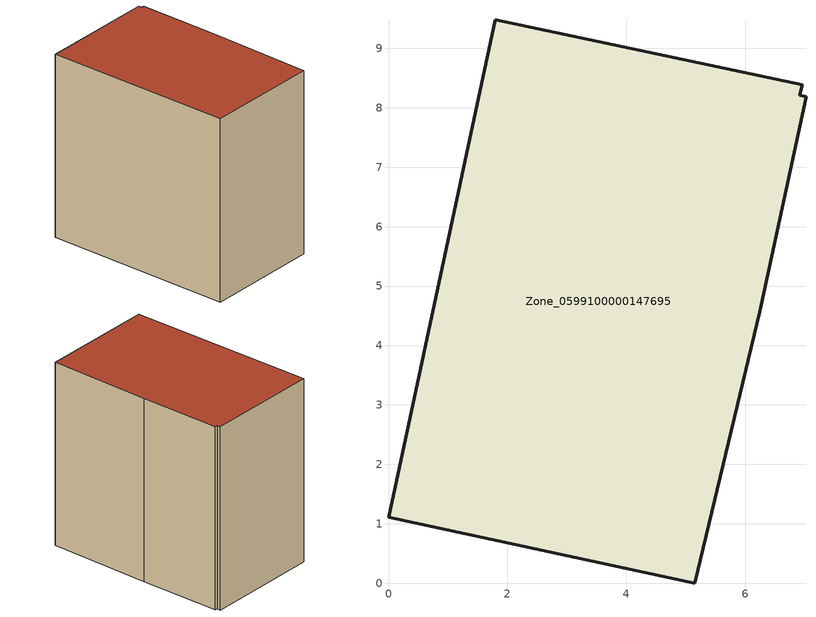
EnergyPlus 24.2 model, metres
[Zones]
Zone_0599100000147695
 floor ground (C_G): 6.92,8.21 7.02,8.19 6.25,4.57 5.15,0 0,1.11 1.8,9.48 6.96,8.38 z0
 wall outside (C_F): 0,1.11 5.15,0 6.25,4.57 7.02,8.19 6.92,8.21 6.96,8.38 1.8,9.48 0,1.11 z0:8.35
 roof outside (C_R): 7.02,8.19 6.92,8.21 6.96,8.38 1.8,9.48 0,1.11 5.15,0 6.25,4.57 z8.35
[BUILDING]
Pand.0599100000147695: North Axis=0; Terrain=City; Loads Convergence Tolerance Value=0.04; Temperature Convergence Tolerance Value=0.4; Solar Distribution=FullExterior; Maximum Number of Warmup Days=25; Minimum Number of Warmup Days=1
[Site:Location]
Rotterdam.The.Hague.AP_ZH_NLD Design_Conditions: Latitude=51.96; Longitude=4.45; Time Zone=1; Elevation=-4.5
[SITE:GROUNDTEMPERATURE:BUILDINGSURFACE]
18, 18, 18, 18, 18, 18, 18, 18, 18, 18, 18, 18
[MATERIAL] Thermal Absorptance=0.9; Solar Absorptance=0.7; Visible Absorptance=0.7
Name | Roughness | Thickness | Conductivity | Density | Specific Heat
G.TC.1975-1991 | MediumSmooth | 0.15 | 0.288461 | 540 | 1210
F.TC.1975-1991 | Rough | 0.3 | 0.230769 | 1920 | 840
R.TC.1975-1991 | MediumRough | 0.2 | 0.153846 | 1500 | 1000
[CONSTRUCTION]
C_G: G.TC.1975-1991
C_F: F.TC.1975-1991
C_R: R.TC.1975-1991
[ZONE]
Zone_0599100000147695: Type=1; Multiplier=1; Ceiling Height=Autocalculate; Volume=Autocalculate; Floor Area=autocalculate; Part of Total Floor Area=Yes
[ZONEINFILTRATION:DESIGNFLOWRATE]
Infil_Zone_0599100000147695: Zone or ZoneList or Space or SpaceList=Zone_0599100000147695; Schedule=AlwaysOn; Design Flow Rate Calculation Method=Flow/Area; Flow Rate per Floor Area=0.003; Constant Term Coefficient=1; Temperature Term Coefficient=0; Velocity Term Coefficient=0; Velocity Squared Term Coefficient=0
[HVACTEMPLATE:ZONE:IDEALLOADSAIRSYSTEM]
Zone_0599100000147695: Maximum Heating Supply Air Temperature=50; Minimum Cooling Supply Air Temperature=13; Maximum Heating Supply Air Humidity Ratio=0.0156; Minimum Cooling Supply Air Humidity Ratio=0.0077; Heating Limit=NoLimit; Cooling Limit=NoLimit; Dehumidification Control Type=ConstantSensibleHeatRatio; Cooling Sensible Heat Ratio=0.7; Dehumidification Setpoint=60; Humidification Control Type=None; Humidification Setpoint=30; Outdoor Air Method=None; Outdoor Air Flow Rate per Person=0.00944; Outdoor Air Flow Rate per Zone Floor Area=0; Outdoor Air Flow Rate per Zone=0; Demand Controlled Ventilation Type=None; Outdoor Air Economizer Type=NoEconomizer; Heat Recovery Type=None; Sensible Heat Recovery Effectiveness=0.7; Latent Heat Recovery Effectiveness=0.65
[ZONECONTROL:THERMOSTAT]
ThermostatControl_Zone_0599100000147695: Zone or ZoneList=Zone_0599100000147695; Control Type Schedule=DualSetpointControlType; Control 1=Thermostat_Zone_0599100000147695; Temperature Difference Between Cutout And Setpoint=0
[THERMOSTATSETPOINT:DUALSETPOINT]
Thermostat_Zone_0599100000147695: Heating Setpoint Temperature Schedule=HeatingSetpoint_Zone_0599100000147695; Cooling Setpoint Temperature Schedule=CoolingSetpoint_Zone_0599100000147695
[SCHEDULE:COMPACT]
HeatingSetpoint_Zone_0599100000147695: Through: 12/31, For: AllDays, Until: 24:00, 21
CoolingSetpoint_Zone_0599100000147695: Through: 12/31, For: AllDays, Until: 24:00, 24
DualSetpointControlType: Through: 12/31, For: AllDays, Until: 24:00, 4
AlwaysOn: Through: 12/31, For: AllDays, Until: 24:00, 1
